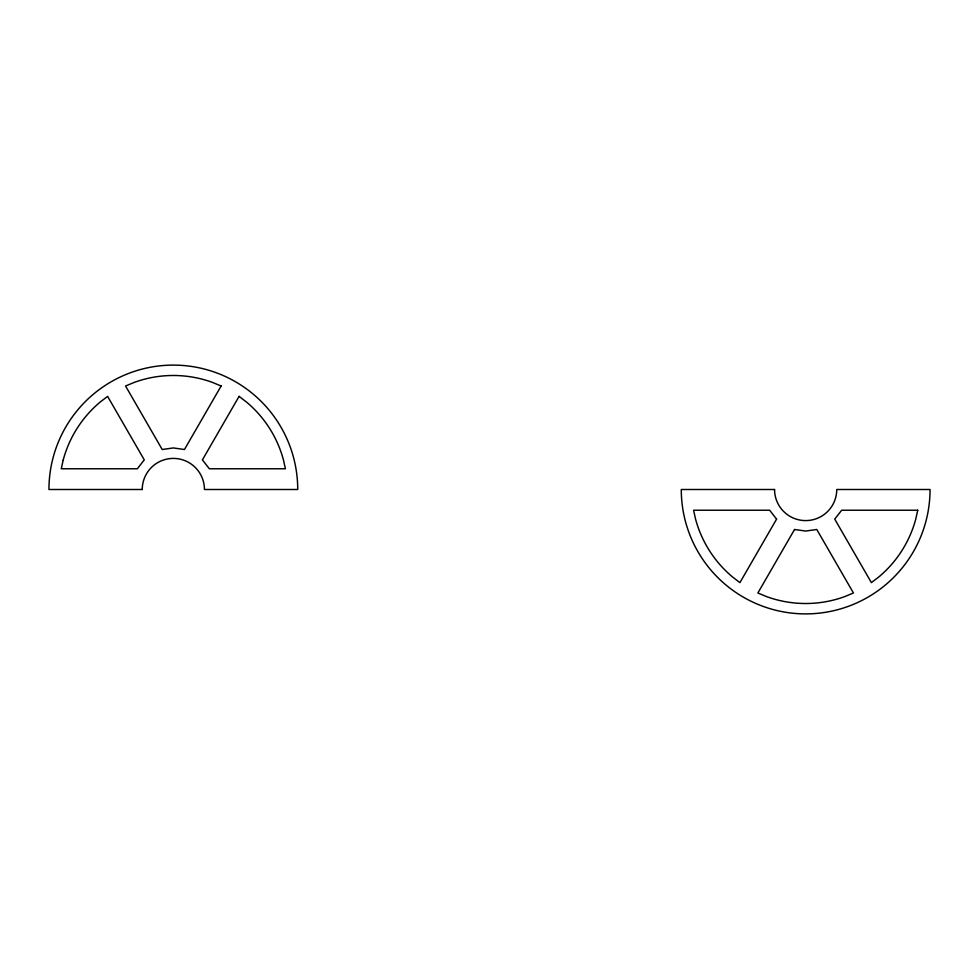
<?xml version="1.0" encoding="UTF-8"?>
<svg xmlns="http://www.w3.org/2000/svg" width="979" height="979" viewBox="0 0 979 979"><rect width="100%" height="100%" fill="white"/><g stroke="black" fill="none" stroke-linecap="round" stroke-linejoin="round"><path stroke-width="1.47" d="M63.207 459.995L61.261 468.77L137.341 468.77L144.268 459.873L107.604 396.373L100.054 402.161A114.017 114.017 0 0 0 63.207 459.995M917.739 510.23L915.793 519.005A114.017 114.017 0 0 1 878.946 576.839L871.396 582.627L834.732 519.127L841.659 510.23L917.739 510.23M221.132 386.007L184.456 449.508L173.344 447.941L162.22 449.508L125.557 386.007L134.343 382.361A114.017 114.017 0 0 1 212.333 382.361L221.132 386.007M239.084 396.373L202.408 459.873L209.347 468.77L285.415 468.77L283.469 459.995A114.017 114.017 0 0 0 246.622 402.161L239.084 396.373M776.592 519.127L739.916 582.627L732.378 576.839A114.017 114.017 0 0 1 695.531 519.005L693.585 510.23L769.653 510.23L776.592 519.127M794.544 529.492L757.868 592.993L766.667 596.639A114.017 114.017 0 0 0 844.657 596.639L853.443 592.993L816.78 529.492L805.656 531.059L794.544 529.492M142.249 489.5L48.95 489.5A124.394 124.394 0 0 1 173.344 365.106A124.394 124.394 0 0 1 297.726 489.5L204.44 489.5A31.095 31.095 0 0 0 173.344 458.405A31.095 31.095 0 0 0 142.249 489.5M774.56 489.5L681.274 489.5A124.394 124.394 0 0 0 805.656 613.894A124.394 124.394 0 0 0 930.05 489.5L836.751 489.5A31.095 31.095 0 0 1 805.656 520.595A31.095 31.095 0 0 1 774.56 489.5"/></g></svg>
